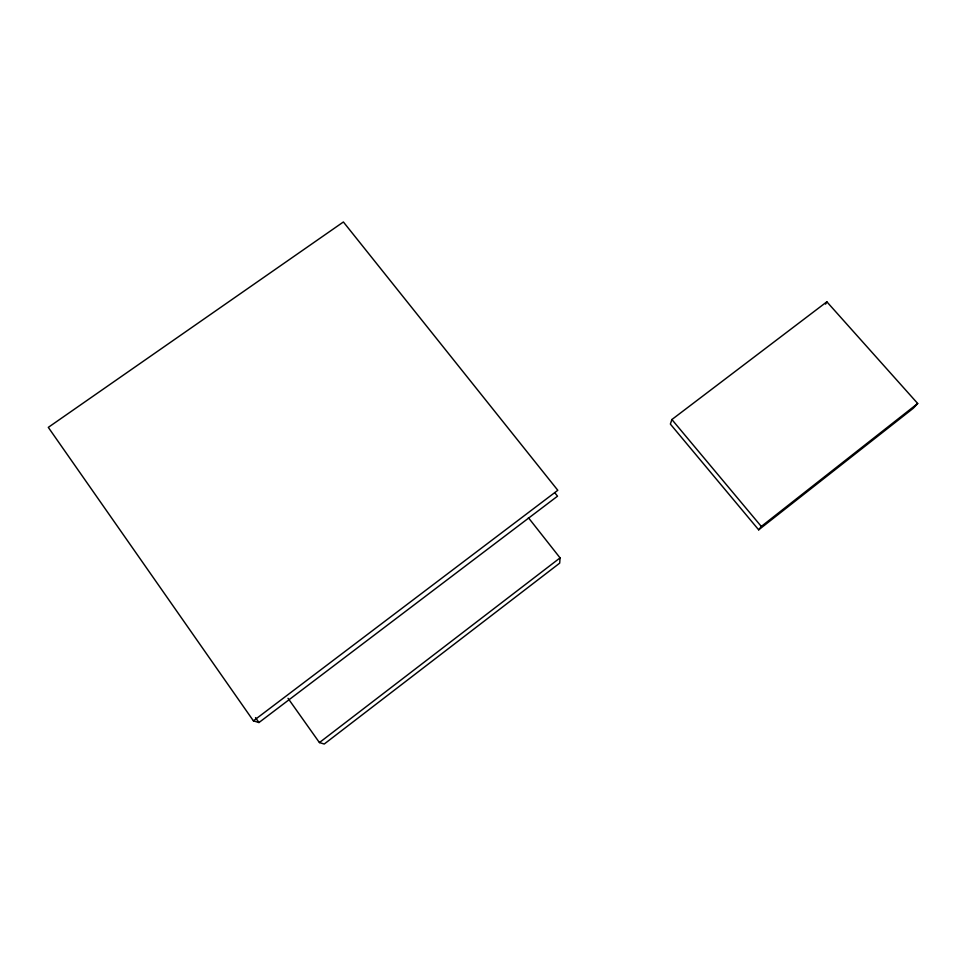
<?xml version="1.0" encoding="UTF-8"?>
<svg xmlns="http://www.w3.org/2000/svg" width="966" height="966" viewBox="0 0 966 966"><rect width="100%" height="100%" fill="white"/><g stroke="black" fill="none" stroke-linecap="round" stroke-linejoin="round"><path stroke-width="1.45" d="M528.402 517.704L560.063 557.889L559.688 563.142L324.238 744.025L319.42 742.576L288.025 698.309M671.889 419.534L670.368 424.098L758.684 529.839L913.305 408.256L917.7 403.498L826.86 301.815L671.889 419.534L761.305 526.446L758.684 529.839M825.556 304.133L826.86 301.815M761.305 526.446L917.7 403.498M319.42 742.576L560.063 557.889M253.406 720.841L557.805 490.293L343.389 221.975L48.3 427.37L253.406 720.841L258.96 722.544L557.527 496.174L554.701 492.636M255.507 717.617L258.96 722.544"/></g></svg>
